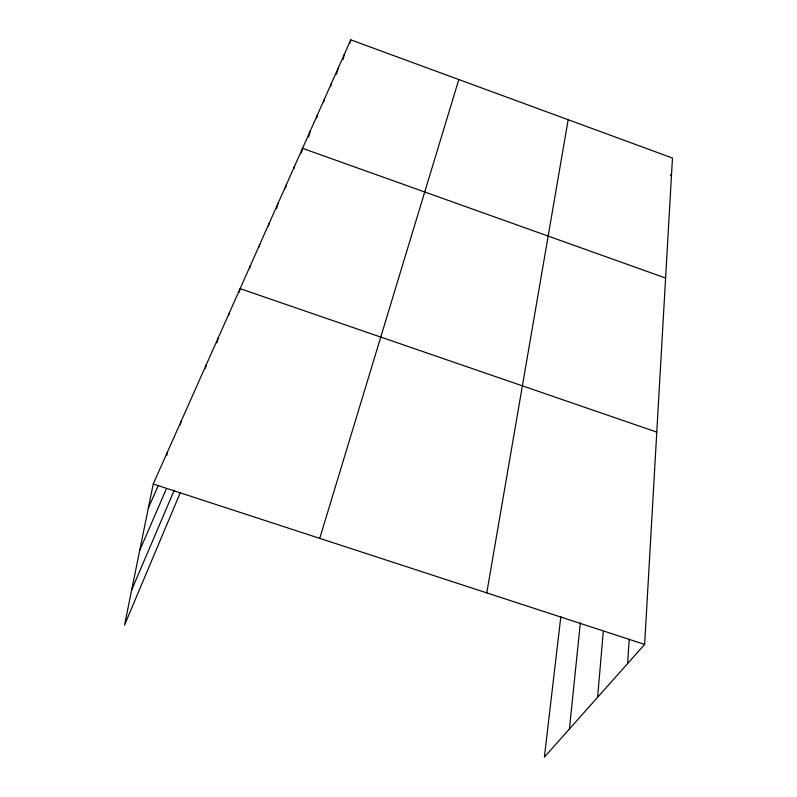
<?xml version="1.0" encoding="UTF-8"?>
<svg xmlns="http://www.w3.org/2000/svg" width="797" height="797" viewBox="0 0 797 797"><rect width="100%" height="100%" fill="white"/><g stroke="black" fill="none" stroke-linecap="round" stroke-linejoin="round"><path stroke-width="1.2" d="M560.849 616.519L544.371 757.15L644.634 644.414L672.469 158.045L350.78 39.85L153.223 484.008L124.531 625.107L180.431 492.327M627.578 663.582L629.251 639.104M597.601 697.305L603.269 631.752M569.417 728.986L580.355 622.816M486.768 592.878L568.171 119.729M166.712 455.595L167.49 451.939M180.291 424.94L181.058 421.434M205.496 368.184L206.323 364.637M216.973 342.899L218.089 338.167M228.779 315.233L229.347 312.862M239.239 292.21L240.116 288.653L656.788 432.113M249.541 268.509L250.128 266.138M259.145 246.901L259.742 244.53M268.37 226.139L268.978 223.768M276.629 208.535L277.854 203.813M285.465 188.142L286.392 184.615M293.993 168.476L294.611 166.135M301.286 152.994L302.531 148.332L665.605 278.053M308.598 136.974L310.163 131.166M316.588 118.076L317.535 114.599M323.692 102.066L324.648 98.619M330.566 86.604L331.512 83.177M336.483 74.231L338.147 68.243M342.909 59.755L344.573 53.817M349.783 43.397L350.78 39.85M319.746 538.354L458.813 79.541M131.664 590.009L174.224 490.225M139.724 550.408L166.254 489.129M148.322 508.127L158.334 485.383M670.377 175.659L671.582 173.547M153.223 484.008L644.634 644.414"/></g></svg>
